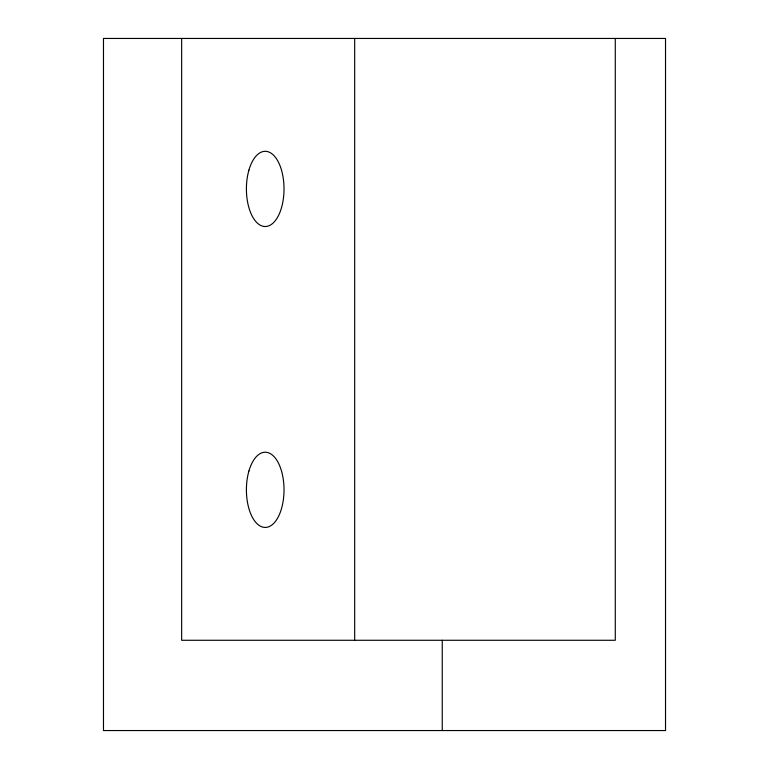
<?xml version="1.0" encoding="UTF-8"?>
<svg xmlns="http://www.w3.org/2000/svg" width="769" height="769" viewBox="0 0 769 769"><rect width="100%" height="100%" fill="white"/><g stroke="black" fill="none" stroke-linecap="round" stroke-linejoin="round"><path stroke-width="1.15" d="M615.277 38.45L615.277 640.279L181.657 640.279L181.657 38.45M442.252 640.279L442.252 730.55M354.682 38.45L354.682 640.279M665.521 38.45L103.479 38.45L103.479 730.55L665.521 730.55L665.521 38.45M248.925 170.093A37.614 18.812 90 0 0 265.218 226.519A37.614 18.812 90 0 0 281.502 170.103A37.614 18.812 90 0 0 248.925 170.093M248.925 471.013A37.614 18.812 90 0 0 265.218 527.438A37.614 18.812 90 0 0 281.502 471.013A37.614 18.812 90 0 0 248.925 471.013"/></g></svg>
